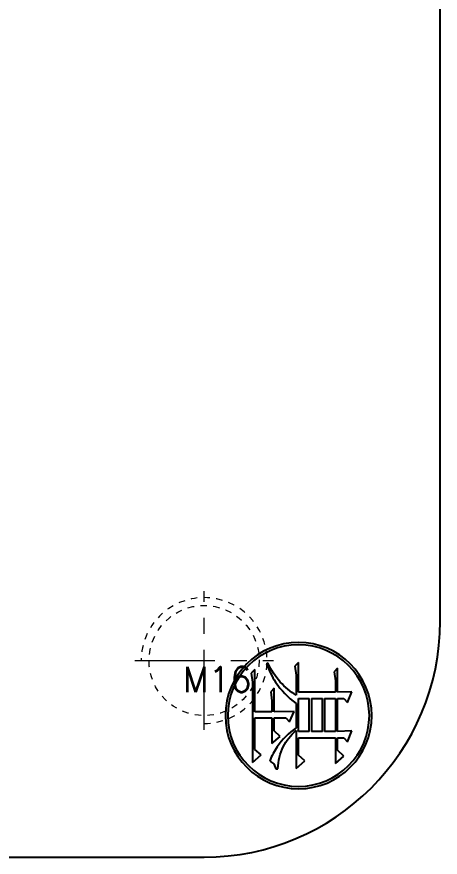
# Model space of a CAD drawing. Header units: millimetres. Extents: x 2595 to 3308, y 1499 to 1823.
# Drawn here: x 2861.2 to 2915, y 1503.3 to 1610.1 of the extents above; entities that cross this region are included whole.
import ezdxf

# ---------------------------------------------------------------- set-up
doc = ezdxf.new("R2010")
doc.units = ezdxf.units.MM
doc.linetypes.add('CENTER', pattern=[2, 1.25, -0.25, 0.25, -0.25])
doc.linetypes.add('HIDDEN', pattern=[0.2, 0.1, -0.1])
doc.layers.add('5', color=7, linetype='Continuous', true_color=0xffffff)
doc.layers.add('screw', color=33, linetype='Continuous', lineweight=13)
doc.styles.add('TXT', font='txt.shx', dxfattribs={"bigfont": 'gbcbig.shx'})

# ---------------------------------------------------------------- blocks, each defined once
blk = doc.blocks.new('screw_m16_g')
at = {"layer": 'screw', "color": 1, "linetype": 'CENTER', "ltscale": 8.128}
for p, q in [((0, -8.8), (0, 8.8)), ((-8.8, 0), (8.8, 0))]:
    blk.add_line(p, q, dxfattribs=at)
at = {"layer": 'screw', "color": 33, "linetype": 'HIDDEN', "ltscale": 8.128}
blk.add_circle((0, 0), 7, dxfattribs=at)
at = {"layer": 'screw', "color": 92, "linetype": 'HIDDEN', "ltscale": 8.128}
blk.add_arc((0, 0), 8, 270, 180, dxfattribs=at)
at = {"layer": 'screw', "color": 6, "style": 'TXT'}
blk.add_text('M16', height=3.2, dxfattribs=at).set_placement((-2.72, -4))

msp = doc.modelspace()

# ---------------------------------------------------------------- linework, layer by layer
at = {"layer": '5', "color": 7, "linetype": 'Continuous'}
for p, q in [((2915, 1533.26), (2915, 1713.38)), ((2893.11, 1527.96), (2892.93, 1527.84)), ((2897, 1528.02), (2896.53, 1527.56)), ((2897, 1524.23), (2897, 1528.02)), ((2891.45, 1527.11), (2891, 1526.64)), ((2891.45, 1521.72), (2891.45, 1527.11)), ((2896.53, 1527.56), (2896.71, 1526.42)), ((2901.96, 1527.27), (2901.51, 1526.82)), ((2901.51, 1526.82), (2901.68, 1525.67)), ((2901.96, 1524.23), (2901.96, 1527.27)), ((2891, 1526.64), (2891.16, 1525.49)), ((2896.71, 1526.42), (2896.71, 1523.84)), ((2891.16, 1525.49), (2891.16, 1515.3)), ((2893.91, 1524.75), (2893.46, 1524.29)), ((2893.91, 1521.72), (2893.91, 1524.75)), ((2901.68, 1525.67), (2901.68, 1524.23)), ((2893.46, 1524.29), (2893.62, 1523.15)), ((2901.68, 1524.23), (2897, 1524.23)), ((2903.79, 1524.29), (2901.96, 1524.23)), ((2903.22, 1522.92), (2903.79, 1524.29)), ((2893.62, 1523.15), (2893.62, 1521.72)), ((2896.71, 1522.8), (2896.71, 1519.71)), ((2897, 1519.25), (2897, 1523.43)), ((2897, 1523.43), (2898.36, 1523.43)), ((2898.36, 1519.25), (2898.36, 1523.43)), ((2898.65, 1523.43), (2900.03, 1523.43)), ((2898.65, 1523.43), (2898.65, 1519.25)), ((2900.03, 1519.25), (2900.03, 1523.43)), ((2900.31, 1523.43), (2900.31, 1519.25)), ((2900.31, 1523.43), (2901.68, 1523.43)), ((2901.68, 1523.43), (2901.68, 1519.25)), ((2901.96, 1519.25), (2901.96, 1523.43)), ((2901.96, 1523.43), (2902.77, 1523.43)), ((2902.77, 1523.43), (2903.22, 1522.92)), ((2893.62, 1521.72), (2891.45, 1521.72)), ((2896.43, 1521.77), (2893.91, 1521.72)), ((2895.86, 1520.45), (2896.43, 1521.77)), ((2891.45, 1516.95), (2891.45, 1520.97)), ((2891.45, 1520.97), (2893.62, 1520.97)), ((2893.62, 1520.97), (2893.62, 1517.7)), ((2893.91, 1519.31), (2893.91, 1520.97)), ((2893.91, 1520.97), (2895.39, 1520.97)), ((2895.39, 1520.97), (2895.86, 1520.45)), ((2894.66, 1518.62), (2893.91, 1519.31)), ((2896.71, 1519.37), (2896.71, 1514.55)), ((2903.79, 1519.31), (2901.96, 1519.25)), ((2903.22, 1517.94), (2903.79, 1519.31)), ((2893.62, 1517.7), (2894.66, 1518.62)), ((2898.36, 1519.25), (2897, 1519.25)), ((2897, 1516.22), (2897, 1518.45)), ((2897, 1518.45), (2901.68, 1518.45)), ((2900.03, 1519.25), (2898.65, 1519.25)), ((2901.68, 1519.25), (2900.31, 1519.25)), ((2901.68, 1518.45), (2901.68, 1515.18)), ((2901.96, 1518.45), (2902.77, 1518.45)), ((2901.96, 1516.85), (2901.96, 1518.45)), ((2902.77, 1518.45), (2903.22, 1517.94)), ((2891.16, 1515.3), (2892.24, 1516.28)), ((2892.24, 1516.28), (2891.45, 1516.95)), ((2897.79, 1515.53), (2897, 1516.22)), ((2901.68, 1515.18), (2902.77, 1516.1)), ((2902.77, 1516.1), (2901.96, 1516.85)), ((2893.34, 1515.47), (2893.88, 1515.14)), ((2893.88, 1515.14), (2894.13, 1514.49)), ((2896.71, 1514.55), (2897.79, 1515.53)), ((2894.13, 1514.49), (2894.37, 1514.49)), ((2789.31, 1503.26), (2885, 1503.26))]:
    msp.add_line(p, q, dxfattribs=at)
at = {"layer": '5', "color": 7, "linetype": 'Continuous', "extrusion": (0, 0, -1)}
for radius in [9.3, 9]:
    msp.add_circle((-2897, 1521.26), radius, dxfattribs=at)
at = {"layer": '5', "color": 7, "linetype": 'Continuous'}
msp.add_arc((2885, 1533.26), 30, 270, 0, dxfattribs=at)
for points, knots in [([(2892.93, 1527.84), (2893.23, 1527.01), (2894.18, 1525.1), (2895.65, 1523.58), (2896.71, 1522.8)], [0, 0, 0, 0, 0.407384, 1, 1, 1, 1]), ([(2896.71, 1523.84), (2895.94, 1524.31), (2894.52, 1525.49), (2893.52, 1527.05), (2893.11, 1527.96)], [0, 0, 0, 0, 0.474979, 1, 1, 1, 1]), ([(2896.71, 1519.71), (2895.73, 1519.04), (2894.43, 1517.75), (2893.59, 1516.13), (2893.34, 1515.47)], [0, 0, 0, 0, 0.624542, 1, 1, 1, 1]), ([(2894.37, 1514.49), (2894.41, 1515.52), (2894.85, 1517.32), (2896, 1518.76), (2896.71, 1519.37)], [0, 0, 0, 0, 0.52181, 1, 1, 1, 1])]:
    msp.add_open_spline(points, degree=3, knots=knots, dxfattribs=at)

# ---------------------------------------------------------------- block references
at = {"layer": 'screw'}
msp.add_blockref('screw_m16_g', (2885, 1528.26), dxfattribs=at)

doc.saveas('drawing.dxf')
